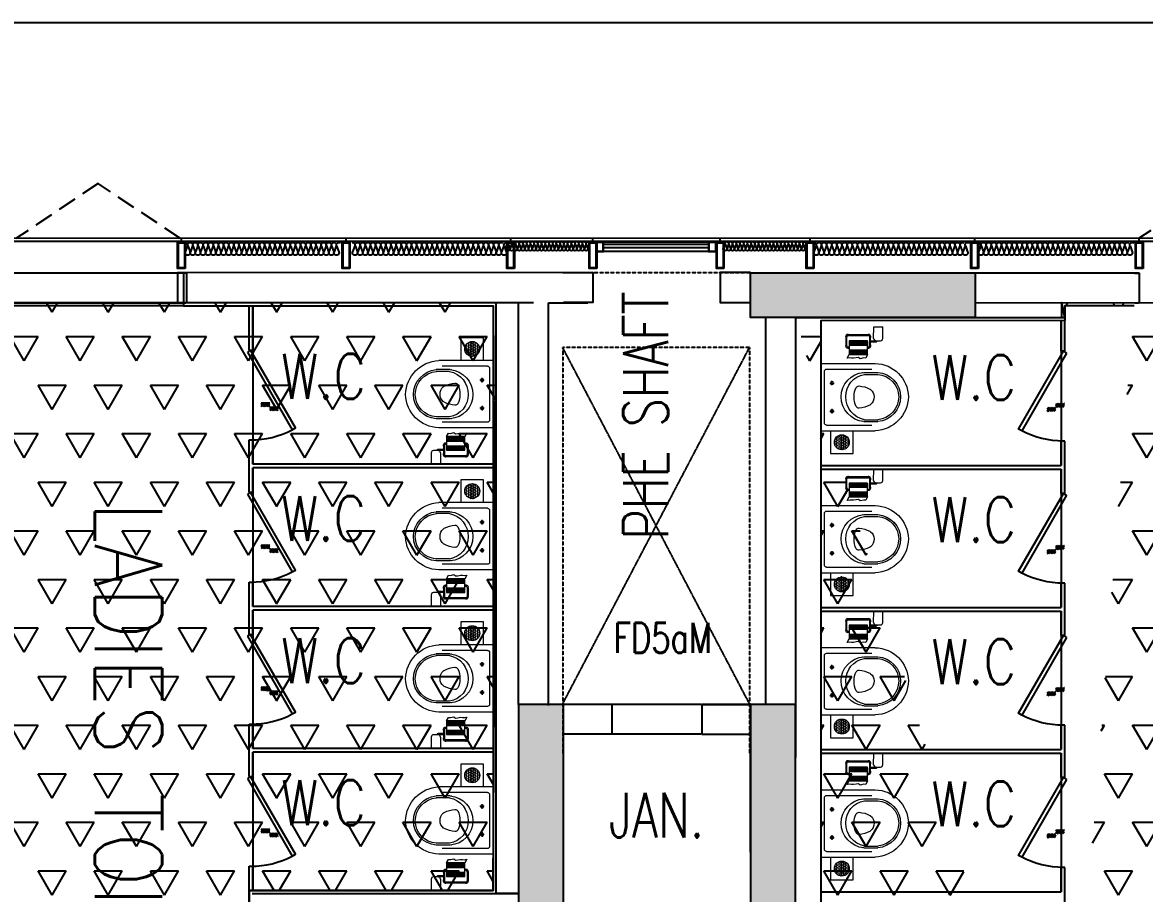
# Model space of a CAD drawing. Header units: millimetres. Extents: x 4688743 to 4806056, y -3017657 to -2960297.
# Drawn here: x 4737739 to 4745236, y -2969915 to -2964091 of the extents above; entities that cross this region are included whole.
import ezdxf
from ezdxf.enums import TextEntityAlignment as Align

# ---------------------------------------------------------------- set-up
doc = ezdxf.new("R2010")
doc.units = ezdxf.units.MM
doc.header["$MEASUREMENT"] = 0
doc.linetypes.add('CONTINU', pattern=[0])
doc.linetypes.add('HIDDEN', pattern=[0.375, 0.25, -0.125])
for name, color, linetype in [('a-col', 3, 'Continuous'), ('a-dw sch', 132, 'Continuous'), ('a-ele 1', 1, 'Continuous'), ('a-hat col', 254, 'Continuous'), ('a-modular door', 119, 'Continuous'), ('a-spandral panel', 151, 'Continuous'), ('a-text m', 4, 'Continuous'), ('a-text s', 2, 'Continuous'), ('a-vision panel', 141, 'Continuous'), ('CUTOUT', 1, 'HIDDEN'), ('glazing', 5, 'Continuous'), ('I-CEIL', 11, 'CONTINU'), ('I-CLNG-GRID', 31, 'Continuous'), ('I-PART', 1, 'Continuous'), ('MUL', 2, 'Continuous'), ('N-CLADDING', 21, 'Continuous'), ('N-MISC', 9, 'Continuous'), ('Ra-Floor Drop', 1, 'Continuous'), ('TEXTS', 2, 'Continuous'), ('thin', 1, 'Continuous'), ('wall', 4, 'Continuous')]:
    doc.layers.add(name, color=color, linetype=linetype)
doc.layers.add('N-WALL-GYP & WOOD', color=42, linetype='Continuous', lineweight=25)
doc.layers.add('P-SAN-FTTINGS', color=151, linetype='Continuous', lineweight=9)
doc.styles.add('1-125 SCALE', font='romans.shx', dxfattribs={"width": 0.8, "height": 320})
doc.styles.add('a-textm', font='simplex.shx', dxfattribs={"width": 0.85})
doc.styles.add('a-texts', font='simplex.shx', dxfattribs={"width": 0.75})
doc.styles.add('DIMTEXT', font='SIMPLEX.shx', dxfattribs={"width": 0.6})

# ---------------------------------------------------------------- blocks, each defined once
blk = doc.blocks.new('PROFILE_GLZ_MULI_END')
at = {"color": 4}
blk.add_lwpolyline([(25, -25), (25, 0)], dxfattribs=at)
for points in [[(50, -200), (0, -200), (0, -25), (50, -25)], [(45, -195), (5, -195), (5, -30), (45, -30)]]:
    blk.add_lwpolyline(points, close=True, dxfattribs=at)
blk = doc.blocks.new('SP')
at = {"layer": 'a-spandral panel'}
for p, q in [((32124.2, -28116, 0), (32095.8, -28105.2, 0)), ((32124.2, -28116, 0), (32095.8, -28105.2, 0)), ((32124.2, -28117.6, 0), (32095.8, -28128.4, 0)), ((32124.2, -28117.6, 0), (32095.8, -28128.4, 0)), ((32124.2, -28140.8, 0), (32095.8, -28130, 0)), ((32124.2, -28140.8, 0), (32095.8, -28130, 0)), ((32124.2, -28142.4, 0), (32095.8, -28153.2, 0)), ((32124.2, -28142.4, 0), (32095.8, -28153.2, 0)), ((32124.2, -28165.6, 0), (32095.8, -28154.8, 0)), ((32124.2, -28165.6, 0), (32095.8, -28154.8, 0)), ((32124.2, -28167.2, 0), (32095.8, -28178, 0)), ((32124.2, -28167.2, 0), (32095.8, -28178, 0)), ((32124.2, -28190.5, 0), (32095.8, -28179.7, 0)), ((32124.2, -28190.5, 0), (32095.8, -28179.7, 0)), ((32124.2, -28192.1, 0), (32095.8, -28202.9, 0)), ((32124.2, -28192.1, 0), (32095.8, -28202.9, 0)), ((32124.2, -28215.3, 0), (32095.8, -28204.5, 0)), ((32124.2, -28215.3, 0), (32095.8, -28204.5, 0)), ((32124.2, -28216.9, 0), (32095.8, -28227.7, 0)), ((32124.2, -28216.9, 0), (32095.8, -28227.7, 0)), ((32124.2, -28240.1, 0), (32095.8, -28229.3, 0)), ((32124.2, -28240.1, 0), (32095.8, -28229.3, 0)), ((32124.2, -28241.8, 0), (32095.8, -28252.5, 0)), ((32124.2, -28241.8, 0), (32095.8, -28252.5, 0)), ((32124.2, -28265, 0), (32095.8, -28254.2, 0)), ((32124.2, -28265, 0), (32095.8, -28254.2, 0)), ((32124.2, -28266.6, 0), (32095.8, -28277.4, 0)), ((32124.2, -28266.6, 0), (32095.8, -28277.4, 0)), ((32124.2, -28289.8, 0), (32095.8, -28279, 0)), ((32124.2, -28289.8, 0), (32095.8, -28279, 0)), ((32124.2, -28291.4, 0), (32095.8, -28302.2, 0)), ((32124.2, -28291.4, 0), (32095.8, -28302.2, 0)), ((32124.2, -28314.7, 0), (32095.8, -28303.9, 0)), ((32124.2, -28314.7, 0), (32095.8, -28303.9, 0)), ((32124.2, -28314.7, 0), (32095.8, -28303.9, 0)), ((32124.2, -28314.7, 0), (32095.8, -28303.9, 0)), ((32124.2, -28316.3, 0), (32095.8, -28327.1, 0)), ((32124.2, -28316.3, 0), (32095.8, -28327.1, 0)), ((32124.2, -28316.3, 0), (32095.8, -28327.1, 0)), ((32124.2, -28316.3, 0), (32095.8, -28327.1, 0)), ((32124.2, -28339.5, 0), (32095.8, -28328.7, 0)), ((32124.2, -28339.5, 0), (32095.8, -28328.7, 0)), ((32124.2, -28341.1, 0), (32095.8, -28351.9, 0)), ((32124.2, -28341.1, 0), (32095.8, -28351.9, 0)), ((32124.2, -28364.4, 0), (32095.8, -28353.6, 0)), ((32124.2, -28364.4, 0), (32095.8, -28353.6, 0)), ((32124.2, -28366, 0), (32095.8, -28376.8, 0)), ((32124.2, -28389.2, 0), (32095.8, -28378.4, 0)), ((32124.2, -28389.2, 0), (32095.8, -28378.4, 0)), ((32124.2, -28390.8, 0), (32095.8, -28401.6, 0)), ((32124.2, -28390.8, 0), (32095.8, -28401.6, 0)), ((32124.2, -28414, 0), (32095.8, -28403.2, 0)), ((32124.2, -28414, 0), (32095.8, -28403.2, 0)), ((32124.2, -28415.6, 0), (32095.8, -28426.4, 0)), ((32124.2, -28415.6, 0), (32095.8, -28426.4, 0)), ((32124.2, -28438.9, 0), (32095.8, -28428.1, 0)), ((32124.2, -28438.9, 0), (32095.8, -28428.1, 0)), ((32124.2, -28440.5, 0), (32095.8, -28451.3, 0)), ((32124.2, -28440.5, 0), (32095.8, -28451.3, 0)), ((32124.2, -28463.7, 0), (32095.8, -28452.9, 0)), ((32124.2, -28463.7, 0), (32095.8, -28452.9, 0)), ((32124.2, -28465.3, 0), (32095.8, -28476.1, 0)), ((32124.2, -28465.3, 0), (32095.8, -28476.1, 0)), ((32124.2, -28488.5, 0), (32095.8, -28477.7, 0)), ((32124.2, -28488.5, 0), (32095.8, -28477.7, 0)), ((32124.2, -28490.2, 0), (32095.8, -28501, 0)), ((32124.2, -28490.2, 0), (32095.8, -28501, 0)), ((32124.2, -28513.4, 0), (32095.8, -28502.6, 0)), ((32124.2, -28513.4, 0), (32095.8, -28502.6, 0)), ((32124.2, -28515, 0), (32095.8, -28525.8, 0)), ((32124.2, -28515, 0), (32095.8, -28525.8, 0)), ((32124.2, -28538.2, 0), (32095.8, -28527.4, 0)), ((32124.2, -28538.2, 0), (32095.8, -28527.4, 0)), ((32124.2, -28539.8, 0), (32095.8, -28550.6, 0)), ((32124.2, -28539.8, 0), (32095.8, -28550.6, 0)), ((32124.2, -28563.1, 0), (32095.8, -28552.3, 0)), ((32124.2, -28563.1, 0), (32095.8, -28552.3, 0)), ((32124.2, -28564.7, 0), (32095.8, -28575.5, 0)), ((32124.2, -28588, 0), (32095.8, -28577.2, 0)), ((32124.2, -28588, 0), (32095.8, -28577.2, 0)), ((32124.2, -28589.6, 0), (32095.8, -28600.4, 0)), ((32124.2, -28589.6, 0), (32095.8, -28600.4, 0)), ((32124.2, -28612.8, 0), (32095.8, -28602, 0)), ((32124.2, -28612.8, 0), (32095.8, -28602, 0)), ((32124.2, -28614.4, 0), (32095.8, -28625.2, 0)), ((32124.2, -28614.4, 0), (32095.8, -28625.2, 0)), ((32124.2, -28637.7, 0), (32095.8, -28626.9, 0)), ((32124.2, -28637.7, 0), (32095.8, -28626.9, 0)), ((32124.2, -28639.3, 0), (32095.8, -28650.1, 0)), ((32124.2, -28639.3, 0), (32095.8, -28650.1, 0)), ((32124.2, -28662.5, 0), (32095.8, -28651.7, 0)), ((32124.2, -28662.5, 0), (32095.8, -28651.7, 0)), ((32124.2, -28664.1, 0), (32095.8, -28674.9, 0)), ((32124.2, -28664.1, 0), (32095.8, -28674.9, 0)), ((32124.2, -28687.4, 0), (32095.8, -28676.6, 0)), ((32124.2, -28689, 0), (32095.8, -28699.8, 0)), ((32124.2, -28712.2, 0), (32095.8, -28701.4, 0)), ((32124.2, -28713.8, 0), (32095.8, -28724.6, 0)), ((32124.2, -28737, 0), (32095.8, -28726.2, 0)), ((32124.2, -28738.6, 0), (32095.8, -28749.4, 0)), ((32124.2, -28761.9, 0), (32095.8, -28751.1, 0)), ((32124.2, -28763.5, 0), (32095.8, -28774.3, 0)), ((32124.2, -28786.7, 0), (32095.8, -28775.9, 0)), ((32124.2, -28788.3, 0), (32095.8, -28799.1, 0)), ((32124.2, -28811.5, 0), (32095.8, -28800.7, 0)), ((32124.2, -28813.1, 0), (32095.8, -28823.9, 0)), ((32124.2, -28836.4, 0), (32095.8, -28825.6, 0)), ((32124.2, -28838, 0), (32095.8, -28848.8, 0))]:
    blk.add_line(p, q, dxfattribs=at)
at = {"layer": 'a-spandral panel', "extrusion": (0, 0, -1)}
for centre, major_axis, start_param, end_param in [((32091.4, -28116.8, 0), (12.4, 0.1), 1.213288, 5.080477), ((32128.6, -28104.4, 0), (-12.4, 0), 3.039863, 5.075357), ((32128.6, -28129.2, 0), (-12.4, 0), 1.207828, 5.075357), ((32091.4, -28141.6, 0), (12.4, 0.1), 1.213288, 5.080477), ((32091.4, -28166.4, 0), (12.4, 0.1), 1.213288, 5.080477), ((32091.4, -28191.3, 0), (12.4, 0.1), 1.213288, 5.080477), ((32128.6, -28154, 0), (-12.4, 0), 1.207828, 5.075357), ((32128.6, -28178.9, 0), (-12.4, 0), 1.207828, 5.075357), ((32091.4, -28216.1, 0), (12.4, 0.1), 1.213288, 5.080477), ((32091.4, -28240.9, 0), (-12.4, 0.3), 4.32193, 8.189119), ((32128.6, -28203.7, 0), (-12.4, 0), 1.207828, 5.075357), ((32128.6, -28228.5, 0), (12.4, 0.1), 4.360844, 8.228374), ((32091.4, -28265.8, 0), (-12.4, 0.3), 4.32193, 8.189119), ((32091.4, -28290.6, 0), (12.4, 0.2), 1.224344, 5.091533), ((32128.6, -28253.4, 0), (-12.4, 0), 1.207828, 5.075357), ((32128.6, -28278.2, 0), (-12.4, 0), 1.207828, 5.075357), ((32091.4, -28315.5, 0), (12.4, 0.1), 1.213288, 5.080477), ((32091.4, -28315.5, 0), (12.4, 0.1), 1.213288, 5.080477), ((32091.4, -28340.3, 0), (12.4, 0.1), 1.213288, 5.080477), ((32128.6, -28303.1, 0), (12.4, 0.1), 4.360844, 8.228374), ((32128.6, -28327.9, 0), (12.4, 0.1), 4.360844, 8.228374), ((32128.6, -28352.7, 0), (-12.4, 0), 1.207828, 5.075357), ((32091.4, -28365.2, 0), (-12.4, 0.1), 4.344301, 8.21149), ((32091.4, -28390, 0), (12.4, 0.1), 1.213288, 5.080477), ((32128.6, -28377.6, 0), (-12.4, 0), 1.207828, 5.075357), ((32128.6, -28402.4, 0), (12.4, 0.1), 4.360844, 8.228374), ((32091.4, -28414.8, 0), (12.4, 0.1), 1.213288, 5.080477), ((32091.4, -28439.7, 0), (-12.4, 0.1), 4.344301, 8.21149), ((32091.4, -28464.5, 0), (-12.4, 0.1), 4.344301, 8.21149), ((32128.6, -28427.2, 0), (-12.4, 0), 1.207828, 5.075357), ((32128.6, -28452.1, 0), (-12.4, 0), 1.207828, 5.075357), ((32091.4, -28489.4, 0), (12.4, 0.1), 1.213288, 5.080477), ((32091.4, -28514.2, 0), (-12.4, 0.3), 4.32193, 8.189119), ((32128.6, -28476.9, 0), (-12.4, 0), 1.207828, 5.075357), ((32128.6, -28501.8, 0), (12.4, 0.1), 4.360844, 8.228374), ((32091.4, -28563.9, 0), (12.4, 0.2), 2.415472, 5.091533), ((32091.4, -28539, 0), (-12.4, 0.3), 4.32193, 8.189119), ((32091.4, -28563.9, 0), (-12.4, 0.3), 4.32193, 8.189119), ((32128.6, -28526.6, 0), (-12.4, 0), 1.207828, 5.075357), ((32128.6, -28551.5, 0), (-12.4, 0), 1.207828, 5.075357), ((32091.4, -28588.8, 0), (-12.4, 0.1), 4.344301, 8.21149), ((32091.4, -28613.6, 0), (12.4, 0.1), 1.213288, 5.080477), ((32128.6, -28576.4, 0), (-12.4, 0), 1.207828, 5.075357), ((32128.6, -28601.2, 0), (-12.4, 0), 1.207828, 5.075357), ((32128.6, -28626.1, 0), (12.4, 0.1), 4.360844, 8.228374), ((32091.4, -28638.5, 0), (-12.4, 0.3), 4.32193, 8.189119), ((32091.4, -28663.3, 0), (-12.4, 0.3), 4.32193, 8.189119), ((32128.6, -28650.9, 0), (-12.4, 0), 1.207828, 5.075357), ((32128.6, -28675.7, 0), (-12.4, 0), 1.207828, 5.075357), ((32128.6, -28675.7, 0), (-12.4, 0), 1.207828, 5.075357), ((32091.4, -28688.2, 0), (-12.4, 0.3), 4.32193, 8.189119), ((32091.4, -28713, 0), (-12.4, 0.3), 4.32193, 8.189119), ((32128.6, -28700.6, 0), (-12.4, 0), 1.207828, 5.075357), ((32128.6, -28700.6, 0), (-12.4, 0), 1.207828, 5.075357), ((32128.6, -28725.4, 0), (-12.4, 0), 1.207828, 5.075357), ((32128.6, -28725.4, 0), (-12.4, 0), 1.207828, 5.075357), ((32091.4, -28737.8, 0), (-12.4, 0.3), 4.32193, 8.189119), ((32091.4, -28762.7, 0), (-12.4, 0.3), 4.32193, 8.189119), ((32091.4, -28787.5, 0), (-12.4, 0.3), 4.32193, 8.189119), ((32128.6, -28750.2, 0), (-12.4, 0), 1.207828, 5.075357), ((32128.6, -28750.2, 0), (-12.4, 0), 1.207828, 5.075357), ((32128.6, -28775.1, 0), (-12.4, 0), 1.207828, 5.075357), ((32128.6, -28775.1, 0), (-12.4, 0), 1.207828, 5.075357), ((32091.4, -28812.3, 0), (-12.4, 0.3), 4.32193, 8.189119), ((32091.4, -28837.2, 0), (-12.4, 0.3), 4.32193, 8.189119), ((32128.6, -28799.9, 0), (-12.4, 0), 1.207828, 3.817737), ((32128.6, -28799.9, 0), (-12.4, 0), 1.207828, 5.075357), ((32128.6, -28799.9, 0), (-12.4, 0), 1.207828, 5.075357), ((32128.6, -28824.7, 0), (-12.4, 0), 1.207828, 3.817737), ((32128.6, -28849.6, 0), (-12.4, 0), 1.207828, 3.817737)]:
    blk.add_ellipse(centre, major_axis=major_axis, ratio=1, start_param=start_param, end_param=end_param, dxfattribs=at)
blk = doc.blocks.new('TD 600')
at = {"layer": 'a-modular door'}
blk.add_lwpolyline([(21.7, 12.5), (-278.3, 532.1), (-300, 519.6), (0, 0)], close=True, dxfattribs=at)
blk.add_arc((0, -4.6), 604.6, 90, 117.41185, dxfattribs=at)
blk = doc.blocks.new('FLOOR DROP')
at = {"layer": 'Ra-Floor Drop', "linetype": 'Continuous'}
h = blk.add_hatch(dxfattribs=at)
h.set_pattern_fill('ANSI31', color=256, scale=2.25, angle=270, style=0)
h.set_pattern_definition([(135, (958043.813, -206116.55), (-5.051394, -5.051394), [])])
h.paths.add_polyline_path([(992704.3, -198935.3), (992732.4, -198935.3), (992732.4, -198876), (992704.3, -198876)])
h.paths.add_polyline_path([(992704.3, -198963.4), (992704.3, -198935.3), (992675.6, -198935.3), (992675.6, -198995.3), (992703.7, -198995.3), (992703.7, -198963.4)])
at = {"layer": 'Ra-Floor Drop', "linetype": 'Continuous', "const_width": 4, "flags": 128}
blk.add_lwpolyline([(992704.3, -198876), (992704.3, -198935.3), (992675.6, -198935.3), (992675.6, -198995.3)], dxfattribs=at)
blk = doc.blocks.new('00-Base Plan$0$wc.plan')
at = {"layer": 'P-SAN-FTTINGS', "lineweight": 0}
for p, q in [((0, 247.5), (395.1, 247.5)), ((0, 247.5), (0, -242.1)), ((26.2, 191.2), (26.2, -185.8)), ((41.6, 206.6), (371.3, 206.6)), ((312.6, 181.3), (414.4, 181.3)), ((316.9, 168.1), (414.4, 168.1)), ((64.5, 105.2), (97.2, 105.2)), ((80.7, 88.7), (80.7, 121.5)), ((64.5, -99.7), (97.2, -99.7)), ((80.7, -83.2), (80.7, -116)), ((316.9, -162.6), (414.4, -162.6)), ((0, -242.1), (395.1, -242.1)), ((41.6, -201.1), (371.3, -201.1)), ((312.6, -175.8), (414.4, -175.8))]:
    blk.add_line(p, q, dxfattribs=at)
for centre in [(80.8, 105.1), (80.8, -99.6)]:
    blk.add_circle(centre, 10.6, dxfattribs=at)
for centre, radius, start, end in [((384.4, -4.7), 252.5, 1.07321, 87.57135), ((41.6, 191.2), 15.4, 90, 180), ((330.4, -1.4), 183.5, 95.56582, 179.56516), ((349.5, 3.5), 167.8, 101.19487, 181.19112), ((305.7, 165.9), 15.4, 90, 98.99119), ((396.6, -1), 169.9, 0.31104, 84.41308), ((396.6, -1), 183.1, 0.31104, 84.41308), ((277.1, 60.6), 23, 85.57259, 150.34385), ((262.3, -116), 200.2, 62.035, 85.25316), ((343.7, -2.8), 162.1, 179.00097, 260.46143), ((361.7, 12.4), 120.3, 150.34385, 185.9231), ((345.3, -11.5), 104, 173.65505, 211.95839), ((346, 40.2), 23, 48.63041, 63.76231), ((312.1, 1.6), 74.4, 358.76377, 48.63041), ((389.3, 5.5), 247.6, 271.34791, 358.73358), ((401.7, 1.7), 164.8, 273.96406, 359.43274), ((401.7, 1.7), 178, 274.08251, 359.45197), ((325.2, 2.1), 178.4, 180.67411, 265.93663), ((277.1, -55.1), 23, 209.65615, 274.42741), ((262.3, 121.4), 200.2, 274.74684, 297.965), ((346, -34.7), 23, 296.23769, 311.36959), ((322.8, -1.2), 63.7, 307.14426, 1.12432), ((41.6, -185.8), 15.4, 180, 270), ((305.7, -160.5), 15.4, 261.00881, 270)]:
    blk.add_arc(centre, radius, start, end, dxfattribs=at)
blk = doc.blocks.new('Floor trap 1')
at = {"layer": 'P-SAN-FTTINGS'}
h = blk.add_hatch(dxfattribs=at)
h.set_pattern_fill('HEX', color=256, scale=40, style=0)
h.set_pattern_definition([(0, (-740703.231, -416421.1116), (0, 8.66025404), [5, -10]), (120, (-740703.231, -416421.1116), (-7.5, -4.33012702), [5, -10]), (60, (-740698.231, -416421.1116), (-7.5, 4.33012702), [5, -10])])
h.paths.add_polyline_path([(-50, 0, 1), (50, 0, 1)])
blk.add_lwpolyline([(75, 75), (-75, 75), (-75, -75), (75, -75)], close=True, dxfattribs=at)
blk.add_circle((0, 0), 50, dxfattribs=at)
blk = doc.blocks.new('tp')
at = {"layer": 'P-SAN-FTTINGS'}
for p, q in [((-30.6, -76.4), (-30.6, 0)), ((-30.6, 0), (30.6, 0)), ((30.6, -76.4), (30.6, 0)), ((-210.1, -64.9), (-217.7, -64.9)), ((-215.4, -126.1), (-215.4, -64.9)), ((-210.1, -126.1), (-210.1, -64.9)), ((-202.5, -57.3), (-202.5, -49.7)), ((-64.9, -52), (-202.5, -52)), ((-202.5, -57.3), (-64.9, -57.3)), ((-64.9, -57.3), (-64.9, -49.7)), ((-57.3, -126.1), (-57.3, -64.9)), ((-57.3, -64.9), (-49.7, -64.9)), ((-52, -126.1), (-52, -64.9)), ((-210.1, -126.1), (-217.7, -126.1)), ((-202.5, -133.7), (-202.5, -141.3)), ((-202.5, -133.7), (-194.3, -133.7)), ((-194.3, -139), (-202.5, -139)), ((-72.1, -133.7), (-64.9, -133.7)), ((-64.9, -139), (-72.1, -139)), ((-64.9, -133.7), (-64.9, -141.3)), ((-57.3, -126.1), (-49.7, -126.1)), ((-52, -91.7), (-15.4, -91.7)), ((-52, -99.3), (-15.4, -99.3)), ((-15.3, -91.7), (15.3, -91.7))]:
    blk.add_line(p, q, dxfattribs=at)
at = {"layer": 'P-SAN-FTTINGS', "color": 8, "ltscale": 0.13}
for p, q in [((-72.1, -94.8), (-194.3, -94.8)), ((-72.1, -96.6), (-194.3, -96.6)), ((-72.1, -98.5), (-194.3, -98.5)), ((-72.1, -103.6), (-194.3, -103.6)), ((-72.1, -103.6), (-194.3, -103.6)), ((-72.1, -112), (-194.3, -112)), ((-72.1, -117.2), (-194.3, -117.2)), ((-72.1, -123.3), (-194.3, -123.3)), ((-72.1, -154.7), (-194.3, -154.7)), ((-72.1, -160.8), (-194.3, -160.8)), ((-72.1, -166), (-194.3, -166)), ((-72.1, -174.4), (-194.3, -174.4)), ((-72.1, -174.4), (-194.3, -174.4)), ((-72.1, -179.5), (-194.3, -179.5)), ((-72.1, -181.4), (-194.3, -181.4)), ((-72.1, -183.2), (-194.3, -183.2))]:
    blk.add_line(p, q, dxfattribs=at)
at = {"layer": 'P-SAN-FTTINGS', "ltscale": 0.13}
blk.add_lwpolyline([(-194.3, -93.2), (-194.3, -184.8), (-72.1, -184.8), (-72.1, -93.2)], close=True, dxfattribs=at)
at = {"layer": 'P-SAN-FTTINGS'}
blk.add_lwpolyline([(-194.3, -93.2), (-194.3, -184.8), (-72.1, -184.8), (-72.1, -93.2)], close=True, dxfattribs=at)
at = {"layer": 'P-SAN-FTTINGS', "color": 8, "ltscale": 0.13}
blk.add_lwpolyline([(-72.1, -184.8), (-84, -208.1), (-97.2, -206.7), (-97.2, -206.7), (-119.8, -212.1), (-131.5, -203.2), (-147.2, -205.2), (-164.3, -208.6), (-178.5, -208.1), (-190.7, -206.7), (-207.4, -209.1), (-194.3, -184.8)], dxfattribs=at)
at = {"layer": 'P-SAN-FTTINGS'}
for centre, radius, start, end in [((-202.5, -64.9), 15.3, 57.85299, 212.14701), ((-202.5, -64.9), 7.64, 90, 180), ((-64.9, -64.9), 15.3, 327.85299, 122.14701), ((-64.9, -64.9), 7.64, 0, 90), ((-202.5, -126.1), 15.3, 147.85299, 302.14701), ((-202.5, -126.1), 7.64, 180, 270), ((-64.9, -126.1), 15.3, 237.85299, 32.14701), ((-64.9, -126.1), 7.64, 270, 0), ((-15.3, -76.4), 15.3, 180, 270), ((-15.3, -91.7), 7.64, 269.64848, 0), ((15.3, -76.4), 15.3, 270, 0)]:
    blk.add_arc(centre, radius, start, end, dxfattribs=at)
blk = doc.blocks.new('A$C14791438')
at = {"layer": 'a-spandral panel'}
for p, q in [((11.6, 45.3, 0), (0.8, 16.8, 0)), ((11.6, 45.3, 0), (0.8, 16.8, 0)), ((11.6, 45.2, 0), (0.8, 16.8, 0)), ((11.6, 45.2, 0), (0.8, 16.8, 0)), ((13.2, 45.3, 0), (24, 16.8, 0)), ((13.2, 45.3, 0), (24, 16.8, 0)), ((13.2, 45.2, 0), (24, 16.8, 0)), ((13.2, 45.2, 0), (24, 16.8, 0)), ((36.4, 45.3, 0), (25.7, 16.8, 0)), ((36.4, 45.3, 0), (25.7, 16.8, 0)), ((38.1, 45.3, 0), (48.9, 16.8, 0)), ((38.1, 45.3, 0), (48.9, 16.8, 0)), ((61.3, 45.3, 0), (50.5, 16.8, 0)), ((61.3, 45.3, 0), (50.5, 16.8, 0)), ((62.9, 45.3, 0), (73.7, 16.8, 0)), ((86.1, 45.3, 0), (75.3, 16.8, 0)), ((86.1, 45.3, 0), (75.3, 16.8, 0)), ((87.7, 45.3, 0), (98.5, 16.8, 0)), ((87.7, 45.3, 0), (98.5, 16.8, 0)), ((110.9, 45.3, 0), (100.1, 16.8, 0)), ((110.9, 45.3, 0), (100.1, 16.8, 0)), ((112.6, 45.3, 0), (123.4, 16.8, 0)), ((112.6, 45.3, 0), (123.4, 16.8, 0)), ((135.8, 45.3, 0), (125, 16.8, 0)), ((135.8, 45.3, 0), (125, 16.8, 0)), ((137.4, 45.3, 0), (148.2, 16.8, 0)), ((137.4, 45.3, 0), (148.2, 16.8, 0)), ((160.6, 45.3, 0), (149.8, 16.8, 0)), ((160.6, 45.3, 0), (149.8, 16.8, 0)), ((162.2, 45.3, 0), (173, 16.8, 0)), ((162.2, 45.3, 0), (173, 16.8, 0)), ((185.5, 45.3, 0), (174.7, 16.8, 0)), ((185.5, 45.3, 0), (174.7, 16.8, 0)), ((187.1, 45.3, 0), (197.9, 16.8, 0)), ((187.1, 45.3, 0), (197.9, 16.8, 0)), ((210.3, 45.3, 0), (199.5, 16.8, 0)), ((210.3, 45.3, 0), (199.5, 16.8, 0)), ((211.9, 45.3, 0), (222.7, 16.8, 0)), ((211.9, 45.3, 0), (222.7, 16.8, 0)), ((235.2, 45.3, 0), (224.4, 16.8, 0)), ((235.2, 45.3, 0), (224.4, 16.8, 0)), ((236.8, 45.3, 0), (247.6, 16.8, 0)), ((236.8, 45.3, 0), (247.6, 16.8, 0)), ((260, 45.3, 0), (249.2, 16.8, 0)), ((260, 45.3, 0), (249.2, 16.8, 0)), ((261.6, 45.3, 0), (272.4, 16.8, 0)), ((284.9, 45.3, 0), (274.1, 16.8, 0)), ((284.9, 45.3, 0), (274.1, 16.8, 0)), ((286.5, 45.3, 0), (297.3, 16.8, 0)), ((286.5, 45.3, 0), (297.3, 16.8, 0)), ((309.8, 45.3, 0), (299, 16.8, 0)), ((309.8, 45.3, 0), (299, 16.8, 0)), ((311.4, 45.3, 0), (322.2, 16.8, 0)), ((311.4, 45.3, 0), (322.2, 16.8, 0)), ((334.6, 45.3, 0), (323.8, 16.8, 0)), ((334.6, 45.3, 0), (323.8, 16.8, 0)), ((336.2, 45.3, 0), (347, 16.8, 0)), ((336.2, 45.3, 0), (347, 16.8, 0)), ((359.5, 45.3, 0), (348.7, 16.8, 0)), ((359.5, 45.3, 0), (348.7, 16.8, 0)), ((361.1, 45.3, 0), (371.9, 16.8, 0)), ((361.1, 45.3, 0), (371.9, 16.8, 0)), ((384.3, 45.3, 0), (373.5, 16.8, 0)), ((385.9, 45.3, 0), (396.7, 16.8, 0)), ((409.1, 45.3, 0), (398.3, 16.8, 0)), ((410.7, 45.3, 0), (421.5, 16.8, 0)), ((434, 45.3, 0), (423.2, 16.8, 0)), ((435.6, 45.3, 0), (446.4, 16.8, 0)), ((458.8, 45.3, 0), (448, 16.8, 0)), ((460.4, 45.3, 0), (471.2, 16.8, 0)), ((483.6, 45.3, 0), (472.8, 16.8, 0)), ((485.2, 45.3, 0), (496, 16.8, 0)), ((508.5, 45.3, 0), (497.7, 16.8, 0)), ((510.1, 45.3, 0), (520.9, 16.8, 0)), ((533.3, 45.3, 0), (522.5, 16.8, 0)), ((534.9, 45.3, 0), (545.7, 16.8, 0))]:
    blk.add_line(p, q, dxfattribs=at)
at = {"layer": 'a-spandral panel', "extrusion": (0, 0, -1)}
for centre, major_axis, start_param, end_param in [((12.4, 12.4, 0), (-0.1, 12.4), 1.213288, 5.080477), ((12.4, 12.4, 0), (-0.1, 12.4), 1.213288, 5.080477), ((24.8, 49.7, 0), (-0.1, 12.4), 4.360844, 8.228374), ((37.3, 12.4, 0), (-0.1, 12.4), 1.213288, 5.080477), ((49.7, 49.7, 0), (0, -12.4), 1.207828, 5.075357), ((62.1, 12.4, 0), (-0.1, -12.4), 4.344301, 8.21149), ((74.5, 49.7, 0), (0, -12.4), 1.207828, 5.075357), ((86.9, 12.4, 0), (-0.1, 12.4), 1.213288, 5.080477), ((99.3, 49.7, 0), (-0.1, 12.4), 4.360844, 8.228374), ((111.8, 12.4, 0), (-0.1, 12.4), 1.213288, 5.080477), ((124.2, 49.7, 0), (0, -12.4), 1.207828, 5.075357), ((136.6, 12.4, 0), (-0.1, -12.4), 4.344301, 8.21149), ((149, 49.7, 0), (0, -12.4), 1.207828, 5.075357), ((161.4, 12.4, 0), (-0.1, -12.4), 4.344301, 8.21149), ((173.9, 49.7, 0), (0, -12.4), 1.207828, 5.075357), ((186.3, 12.4, 0), (-0.1, 12.4), 1.213288, 5.080477), ((198.7, 49.7, 0), (-0.1, 12.4), 4.360844, 8.228374), ((211.1, 12.4, 0), (-0.3, -12.4), 4.32193, 8.189119), ((223.5, 49.7, 0), (0, -12.4), 1.207828, 5.075357), ((236, 12.4, 0), (-0.3, -12.4), 4.32193, 8.189119), ((248.4, 49.7, 0), (0, -12.4), 1.207828, 5.075357), ((260.8, 12.4, 0), (-0.2, 12.4), 2.415472, 5.091533), ((260.8, 12.4, 0), (-0.3, -12.4), 4.32193, 8.189119), ((273.3, 49.7, 0), (0, -12.4), 1.207828, 5.075357), ((285.7, 12.4, 0), (-0.1, -12.4), 4.344301, 8.21149), ((298.1, 49.7, 0), (0, -12.4), 1.207828, 5.075357), ((310.6, 12.4, 0), (-0.1, 12.4), 1.213288, 5.080477), ((323, 49.7, 0), (-0.1, 12.4), 4.360844, 8.228374), ((335.4, 12.4, 0), (-0.3, -12.4), 4.32193, 8.189119), ((347.8, 49.7, 0), (0, -12.4), 1.207828, 5.075357), ((360.3, 12.4, 0), (-0.3, -12.4), 4.32193, 8.189119), ((372.7, 49.7, 0), (0, -12.4), 1.207828, 5.075357), ((372.7, 49.7, 0), (0, -12.4), 1.207828, 5.075357), ((385.1, 12.4, 0), (-0.3, -12.4), 4.32193, 8.189119), ((397.5, 49.7, 0), (0, -12.4), 1.207828, 5.075357), ((397.5, 49.7, 0), (0, -12.4), 1.207828, 5.075357), ((409.9, 12.4, 0), (-0.3, -12.4), 4.32193, 8.189119), ((422.3, 49.7, 0), (0, -12.4), 1.207828, 5.075357), ((422.3, 49.7, 0), (0, -12.4), 1.207828, 5.075357), ((434.8, 12.4, 0), (-0.3, -12.4), 4.32193, 8.189119), ((447.2, 49.7, 0), (0, -12.4), 1.207828, 5.075357), ((447.2, 49.7, 0), (0, -12.4), 1.207828, 5.075357), ((459.6, 12.4, 0), (-0.3, -12.4), 4.32193, 8.189119), ((472, 49.7, 0), (0, -12.4), 1.207828, 5.075357), ((472, 49.7, 0), (0, -12.4), 1.207828, 5.075357), ((484.4, 12.4, 0), (-0.3, -12.4), 4.32193, 8.189119), ((496.8, 49.7, 0), (0, -12.4), 1.207828, 3.817737), ((496.8, 49.7, 0), (0, -12.4), 1.207828, 5.075357), ((496.8, 49.7, 0), (0, -12.4), 1.207828, 5.075357), ((509.3, 12.4, 0), (-0.3, -12.4), 4.32193, 8.189119), ((521.7, 49.7, 0), (0, -12.4), 1.207828, 3.817737), ((534.1, 12.4, 0), (-0.3, -12.4), 4.32193, 8.189119), ((546.5, 49.7, 0), (0, -12.4), 1.207828, 3.817737)]:
    blk.add_ellipse(centre, major_axis=major_axis, ratio=1, start_param=start_param, end_param=end_param, dxfattribs=at)

msp = doc.modelspace()

# ---------------------------------------------------------------- hatches: boundary and pattern name
at = {"layer": 'a-hat col'}
h = msp.add_hatch(color=256, dxfattribs=at)
h.paths.add_polyline_path([(4752351.8, -2973566.3), (4752801.8, -2973566.3), (4752801.8, -2975266.8), (4751253.1, -2975266.8), (4751253.1, -2974666.8), (4752351.8, -2974666.8)])
h.paths.add_polyline_path([(4734146.9, -2973515.6), (4734148.5, -2973965.1), (4735551.8, -2973965.1), (4735550.2, -2973515.6)])
h.paths.add_polyline_path([(4734148.5, -2965764.9), (4734148.5, -2966214.9), (4735551.8, -2966214.9), (4735551.8, -2965764.9)])
h.paths.add_polyline_path([(4741354.2, -2968650.5), (4741054.2, -2968650.5), (4741054.2, -2970044.1), (4741354.2, -2970044.1)])
h.paths.add_polyline_path([(4742904.2, -2968650.5), (4742604.2, -2968650.5), (4742604.2, -2970044.1), (4742904.2, -2970044.1)])
h.paths.add_polyline_path([(4744104.3, -2965764.9), (4744104.3, -2966064.9), (4742604.2, -2966064.9), (4742604.2, -2965764.9)])
h.paths.add_polyline_path([(4743251.9, -2974464.6), (4744051.9, -2974464.6), (4744051.9, -2975264.6), (4743251.9, -2975264.6)])
h.paths.add_polyline_path([(4734751.8, -2974464.6), (4735551.8, -2974464.6), (4735551.8, -2975264.6), (4734751.8, -2975264.6)])
h.paths.add_polyline_path([(4752651.8, -2965764.6), (4751253.1, -2965764.6), (4751253.1, -2967764.6), (4751553.1, -2967764.6), (4751553.1, -2966064.6), (4752651.8, -2966064.6)])
h.paths.add_polyline_path([(4747653.1, -2967764.6), (4747953.1, -2967764.6), (4747953.1, -2965764.6), (4747653.1, -2965764.6)])
h.paths.add_polyline_path([(4723751.8, -2965765.3), (4724551.8, -2965765.3), (4724551.8, -2966565.3), (4723751.8, -2966565.3)])
h.paths.add_polyline_path([(4712751.8, -2965765.3), (4713551.8, -2965765.3), (4713551.8, -2966565.3), (4712751.8, -2966565.3)])
h.paths.add_polyline_path([(4751751.8, -2984664.6), (4752551.8, -2984664.6), (4752551.8, -2985464.6), (4751751.8, -2985464.6)])
h.paths.add_polyline_path([(4743251.9, -2984664.6), (4744051.9, -2984664.6), (4744051.9, -2985464.6), (4743251.9, -2985464.6)])
h.paths.add_polyline_path([(4723751.8, -2973664.6), (4724551.8, -2973664.6), (4724551.8, -2974464.6), (4723751.8, -2974464.6)])
h.paths.add_polyline_path([(4712751.8, -2984664.6), (4713551.8, -2984664.6), (4713551.8, -2985464.6), (4712751.8, -2985464.6)])
h.paths.add_polyline_path([(4712751.8, -2973664.6), (4713551.8, -2973664.6), (4713551.8, -2974464.6), (4712751.8, -2974464.6)])
h.paths.add_polyline_path([(4734751.8, -2984664.6), (4735551.8, -2984664.6), (4735551.8, -2985464.6), (4734751.8, -2985464.6)])
h.paths.add_polyline_path([(4747553.1, -2975264.1), (4747953.1, -2975264.1), (4747953.1, -2973964.1), (4747553.1, -2973964.1)])
h.paths.add_polyline_path([(4723751.8, -2984664.6), (4724551.8, -2984664.6), (4724551.8, -2985464.6), (4723751.8, -2985464.6)])
at = {"layer": 'I-CEIL'}
h = msp.add_hatch(dxfattribs=at)
h.set_pattern_fill('TRIANG', color=253, scale=1000, style=0, double=1)
h.paths.add_polyline_path([(4735550.2, -2965964.9), (4735550.2, -2973465), (4739399.2, -2973465), (4739404.2, -2971865), (4740204.2, -2971865), (4740204.2, -2970015), (4739253.6, -2970035), (4739253.6, -2969895), (4740884.2, -2969895), (4740904.2, -2965964.9)])
h = msp.add_hatch(dxfattribs=at)
h.set_pattern_fill('TRIANG', color=253, scale=1000, style=0, double=1)
edge = h.paths.add_edge_path()
edge.add_line((4745166.1, -2965984.9), (4744704.4, -2965984.9))
edge.add_line((4744704.4, -2965984.9), (4744704.4, -2966084.9))
edge.add_line((4744704.4, -2966084.9), (4743073.1, -2966085.1))
edge.add_line((4743073.1, -2966085.1), (4743073.4, -2971845))
edge.add_line((4743073.4, -2971845), (4744704.4, -2971844.9))
edge.add_line((4744704.4, -2971844.9), (4744704.4, -2971984.9))
edge.add_line((4742903.1, -2966064.9), (4744704.4, -2966064.9))
edge.add_line((4744704.4, -2966064.9), (4744684.4, -2965964.7))
edge.add_line((4744684.4, -2965964.7), (4747653.1, -2965964.9))
edge.add_line((4747653.1, -2965964.9), (4747653.1, -2967764.6))
edge.add_line((4747653.1, -2967764.6), (4747753.1, -2967764.6))
edge.add_line((4747753.1, -2967764.6), (4747653.1, -2973964.1))
edge.add_line((4747653.1, -2973964.1), (4747553.1, -2973964.1))
edge.add_line((4747553.1, -2973964.1), (4747553.1, -2975114.6))
edge.add_line((4747553.1, -2975114.6), (4744051.9, -2975114.6))
edge.add_line((4744051.9, -2975114.6), (4744051.9, -2974464.6))
edge.add_line((4744051.9, -2974464.6), (4743951.9, -2974464.6))
edge.add_line((4743951.9, -2974464.6), (4743951.9, -2973264.6))
edge.add_line((4743951.9, -2973264.6), (4743401.9, -2973264.6))
edge.add_line((4743401.9, -2973264.6), (4743251.9, -2973264.6))
edge.add_line((4743251.9, -2973264.6), (4743251.9, -2971965))
edge.add_line((4743251.9, -2971965), (4744704.4, -2971964.9))
at = {"layer": 'I-CEIL', "linetype": 'ByBlock'}
h = msp.add_hatch(dxfattribs=at)
h.set_pattern_fill('DASH', color=256, scale=999, angle=180)
edge = h.paths.add_edge_path()
edge.add_line((4694606.8, -2969440.8), (4694606.8, -2970692.9))
edge.add_line((4694606.8, -2970692.9), (4701099.5, -2970692.9))
edge.add_line((4701099.5, -2970692.9), (4701099.5, -2974264.6))
edge.add_line((4701099.5, -2974264.6), (4701746.8, -2974264.6))
edge.add_line((4701746.8, -2974264.6), (4701751.8, -2973664.6))
edge.add_line((4701751.8, -2973664.6), (4702551.8, -2973664.6))
edge.add_line((4702551.8, -2973664.6), (4702546.8, -2977114.6))
edge.add_line((4702546.8, -2977114.6), (4709126.7, -2977123))
edge.add_line((4709126.7, -2977123), (4709126.7, -2981131.3))
edge.add_line((4709126.7, -2981131.3), (4708946.7, -2981131.2))
edge.add_line((4708946.7, -2981131.2), (4708946.7, -2982652.9))
edge.add_line((4708946.7, -2982652.9), (4712081.9, -2982652.9))
edge.add_line((4712081.9, -2982652.9), (4712082, -2980387))
edge.add_line((4712082, -2980387), (4710846.7, -2980387))
edge.add_line((4710846.7, -2980387), (4710846.7, -2978839.6))
edge.add_arc((4712846.7, -2978839.6), 2000, 90, 180, ccw=False)
edge.add_line((4712846.7, -2976839.6), (4727819.3, -2976839.6))
edge.add_line((4727819.3, -2976839.6), (4727819.2, -2978874.6))
edge.add_line((4727819.2, -2978874.6), (4728743.5, -2978866))
edge.add_line((4728743.5, -2978866), (4728743.5, -2976839.6))
edge.add_line((4728743.5, -2976839.6), (4736929.5, -2976839.6))
edge.add_line((4736929.5, -2976839.6), (4736929.5, -2985266.2))
edge.add_line((4736929.5, -2985266.2), (4738429.5, -2985266.4))
edge.add_line((4738429.5, -2985266.4), (4738429.5, -2976841.3))
edge.add_line((4738429.5, -2976841.3), (4752446.8, -2976841.3))
edge.add_line((4752446.8, -2976841.3), (4752446.8, -2975266.8))
edge.add_line((4752446.8, -2975266.8), (4743251.9, -2975266.8))
edge.add_line((4743251.9, -2975266.8), (4743251.7, -2971965))
edge.add_line((4743251.7, -2971965), (4741354.2, -2971965))
edge.add_line((4741354.2, -2971965), (4741354.2, -2971965))
edge.add_line((4741354.2, -2971965), (4741204.2, -2971965))
edge.add_line((4741204.2, -2971965), (4741204.2, -2971965))
edge.add_line((4741204.2, -2971965), (4739604.2, -2971965))
edge.add_line((4739604.2, -2971965), (4739604.2, -2975264.6))
edge.add_line((4739604.2, -2975264.6), (4734746.8, -2975264.6))
edge.add_line((4734746.8, -2975264.6), (4734746.8, -2973965.1))
edge.add_line((4734746.8, -2973965.1), (4734148.6, -2973967.3))
edge.add_line((4734148.6, -2973967.3), (4734148.6, -2972141.5))
edge.add_line((4734148.6, -2972141.5), (4731396.1, -2972187.8))
edge.add_line((4731396.1, -2972187.8), (4731396.1, -2975164.6))
edge.add_line((4731396.1, -2975164.6), (4731996.1, -2975164.6))
edge.add_line((4731996.1, -2975164.6), (4731996.1, -2975264.6))
edge.add_line((4731996.1, -2975264.6), (4706051.8, -2975264.6))
edge.add_arc((4706051.8, -2973264.6), 2000, 180, 270, ccw=False)
edge.add_line((4704051.8, -2973264.6), (4704051.7, -2969440.8))
edge.add_line((4704051.7, -2969440.8), (4694606.8, -2969440.8))

# ---------------------------------------------------------------- linework, layer by layer
at = {"color": 5}
for points in [[(4747396.1, -2965533.4), (4701596.1, -2965535.8)], [(4747396.1, -2965533.4), (4701596.1, -2965535.8)], [(4701596.1, -2965554.6), (4747396.1, -2965554.2)], [(4701596.1, -2965554.6), (4747396.1, -2965554.2)]]:
    msp.add_lwpolyline(points, dxfattribs=at)
at = {"layer": 'a-col', "elevation": 0}
for points in [[(4744104.3, -2965764.9), (4744104.3, -2966064.9), (4742604.2, -2966064.9), (4742604.2, -2965764.9)], [(4741354.2, -2968650.5), (4741054.2, -2968650.5), (4741054.2, -2970044.1), (4741354.2, -2970044.1)], [(4742904.2, -2968650.5), (4742604.2, -2968650.5), (4742604.2, -2970044.1), (4742904.2, -2970044.1)]]:
    msp.add_lwpolyline(points, close=True, dxfattribs=at)
at = {"layer": 'a-ele 1'}
for p, q in [((4737661.1, -2965766.1, 0), (4738831.1, -2965764.9, 0)), ((4745170.8, -2965768.2, 0), (4745195.8, -2965768.2, 0)), ((4737661.1, -2965966.1, 0), (4738831.1, -2965964.9, 0)), ((4745171.1, -2965964.9, 0), (4745196.1, -2965964.8, 0))]:
    msp.add_line(p, q, dxfattribs=at)
at = {"layer": 'a-vision panel', "linetype": 'HIDDEN', "ltscale": 500, "elevation": 0}
for points in [[(4738795.5, -2965536.2), (4738245.5, -2965168.8), (4737695.5, -2965536.2)], [(4746295.5, -2965536.2), (4745745.5, -2965168.8), (4745195.5, -2965536.2)]]:
    msp.add_lwpolyline(points, dxfattribs=at)
at = {"layer": 'CUTOUT'}
for p, q in [((4742599.2, -2965764.9, 0), (4741349.2, -2965764.9, 0)), ((4741347.1, -2968650.5, 0), (4742597, -2966264.6, 0)), ((4742599.2, -2968650.5, 0), (4741349.2, -2966265.5, 0)), ((4741349.2, -2966265.5, 0), (4741349.2, -2968989.4, 0)), ((4742597, -2966265.5, 0), (4741349.2, -2966265.5, 0)), ((4742597, -2966265.5, 0), (4742597, -2968989.4, 0))]:
    msp.add_line(p, q, dxfattribs=at)
at = {"layer": 'I-CLNG-GRID', "elevation": 0}
msp.add_lwpolyline([(4735550.2, -2965964.9), (4735550.2, -2973465), (4739399.2, -2973465), (4739404.2, -2971865), (4740204.2, -2971865), (4740204.2, -2970015), (4739253.6, -2970035), (4739253.6, -2969895), (4740884.2, -2969895), (4740904.2, -2965964.9)], close=True, dxfattribs=at)
msp.add_lwpolyline([(4742903.1, -2966064.9), (4744704.4, -2966064.9), (4744684.4, -2965964.7), (4747653.1, -2965964.9), (4747653.1, -2967764.6), (4747753.1, -2967764.6), (4747653.1, -2973964.1), (4747553.1, -2973964.1), (4747553.1, -2975114.6), (4744051.9, -2975114.6), (4744051.9, -2974464.6), (4743951.9, -2974464.6), (4743951.9, -2973264.6), (4743401.9, -2973264.6), (4743251.9, -2973264.6), (4743251.9, -2971965), (4744704.4, -2971964.9)], dxfattribs=at)
at = {"layer": 'I-PART'}
msp.add_lwpolyline([(4754188.7, -2987364.1), (4688743, -2987364.1), (4688743, -2964091.4), (4754188.7, -2964091.4)], close=True, dxfattribs=at)
at = {"layer": 'MUL', "color": 8}
for p, q in [((4742373.1, -2965559.6, 0), (4741621.1, -2965559.6, 0)), ((4742373.1, -2965622.6, 0), (4741621.1, -2965622.6, 0))]:
    msp.add_line(p, q, dxfattribs=at)
at = {"layer": 'MUL', "color": 1}
for p, q in [((4742323.1, -2965575.9, 0), (4741621.1, -2965576, 0)), ((4742323.1, -2965599, 0), (4741621.1, -2965599.1, 0))]:
    msp.add_line(p, q, dxfattribs=at)
at = {"layer": 'MUL', "elevation": 0}
for points in [[(4741621.1, -2965559.6), (4741571.1, -2965559.6), (4741571.1, -2965622.6), (4741621.1, -2965622.6)], [(4741619.1, -2965561.6), (4741573.1, -2965561.6), (4741573.1, -2965620.6), (4741619.1, -2965620.6)], [(4742373.1, -2965559.6), (4742323.1, -2965559.6), (4742323.1, -2965622.6), (4742373.1, -2965622.6)], [(4742371.1, -2965561.6), (4742325.1, -2965561.6), (4742325.1, -2965620.6), (4742371.1, -2965620.6)]]:
    msp.add_lwpolyline(points, close=True, dxfattribs=at)
at = {"layer": 'N-CLADDING', "elevation": 0}
for points in [[(4738816, -2965764.9), (4738816.2, -2965984.9), (4740884.2, -2965984.9), (4740884.2, -2969895), (4739253.6, -2969895), (4739253.6, -2970035), (4740204.2, -2970035)], [(4738816.2, -2965984.9), (4735720.9, -2965984.9), (4735720.9, -2969895), (4737351.5, -2969895), (4737351.5, -2970035), (4735551.8, -2970035)], [(4745166.1, -2965984.9), (4744704.4, -2965984.9), (4744704.4, -2966084.9), (4743073.1, -2966085.1), (4743073.4, -2971845), (4744704.4, -2971844.9), (4744704.4, -2971984.9)]]:
    msp.add_lwpolyline(points, dxfattribs=at)
at = {"layer": 'N-WALL-GYP & WOOD', "linetype": 'Continuous'}
for p, q in [((4739253.6, -2966282.4, 0), (4739253.6, -2965984.9, 0)), ((4739278.6, -2966282.4, 0), (4739278.6, -2965984.9, 0)), ((4744679.4, -2966289.9, 0), (4744679.4, -2966084.9, 0)), ((4744704.4, -2966289.9, 0), (4744704.4, -2966084.9, 0)), ((4739253.6, -2966282.4, 0), (4739278.6, -2966282.4, 0)), ((4744704.4, -2966289.9, 0), (4744679.4, -2966289.9, 0)), ((4739253.6, -2966882.4, 0), (4739278.6, -2966882.4, 0)), ((4739253.6, -2967057.4, 0), (4739253.6, -2966882.4, 0)), ((4739253.6, -2966882.4, 0), (4739278.6, -2966882.4, 0)), ((4739278.6, -2967044.9, 0), (4739278.6, -2966882.4, 0)), ((4739278.6, -2967044.9, 0), (4739278.6, -2966882.4, 0)), ((4744679.4, -2967052.4, 0), (4744679.4, -2966889.9, 0)), ((4744704.4, -2966889.9, 0), (4744679.4, -2966889.9, 0)), ((4744704.4, -2967064.9, 0), (4744704.4, -2966889.9, 0)), ((4739253.6, -2967232.4, 0), (4739253.6, -2967057.4, 0)), ((4740884.2, -2967045, 0), (4739278.6, -2967044.9, 0)), ((4739278.6, -2967232.4, 0), (4739278.6, -2967069.9, 0)), ((4740884.2, -2967070, 0), (4739278.6, -2967069.9, 0)), ((4743073.6, -2967052.4, 0), (4744679.4, -2967052.4, 0)), ((4743073.6, -2967077.4, 0), (4744679.4, -2967077.4, 0)), ((4744679.4, -2967239.9, 0), (4744679.4, -2967077.4, 0)), ((4744704.4, -2967239.9, 0), (4744704.4, -2967064.9, 0)), ((4739253.6, -2967232.4, 0), (4739278.6, -2967232.4, 0)), ((4744704.4, -2967239.9, 0), (4744679.4, -2967239.9, 0)), ((4739253.6, -2968007.4, 0), (4739253.6, -2967832.4, 0)), ((4739253.6, -2967832.4, 0), (4739278.6, -2967832.4, 0)), ((4739278.6, -2967994.9, 0), (4739278.6, -2967832.4, 0)), ((4744679.4, -2968002.4, 0), (4744679.4, -2967839.9, 0)), ((4744704.4, -2967839.9, 0), (4744679.4, -2967839.9, 0)), ((4744704.4, -2968014.9, 0), (4744704.4, -2967839.9, 0)), ((4740884.2, -2967995, 0), (4739278.6, -2967994.9, 0)), ((4743073.6, -2968002.4, 0), (4744679.4, -2968002.4, 0)), ((4739253.6, -2968182.4, 0), (4739253.6, -2968007.4, 0)), ((4739278.6, -2968182.4, 0), (4739278.6, -2968019.9, 0)), ((4740884.2, -2968020, 0), (4739278.6, -2968019.9, 0)), ((4743073.6, -2968027.4, 0), (4744679.4, -2968027.4, 0)), ((4744679.4, -2968189.9, 0), (4744679.4, -2968027.4, 0)), ((4744704.4, -2968189.9, 0), (4744704.4, -2968014.9, 0)), ((4739253.6, -2968182.4, 0), (4739278.6, -2968182.4, 0)), ((4744704.4, -2968189.9, 0), (4744679.4, -2968189.9, 0)), ((4739253.6, -2968957.4, 0), (4739253.6, -2968782.4, 0)), ((4739253.6, -2968782.4, 0), (4739278.6, -2968782.4, 0)), ((4739278.6, -2968944.9, 0), (4739278.6, -2968782.4, 0)), ((4744679.4, -2968952.4, 0), (4744679.4, -2968789.9, 0)), ((4744704.4, -2968789.9, 0), (4744679.4, -2968789.9, 0)), ((4744704.4, -2968964.9, 0), (4744704.4, -2968789.9, 0)), ((4739253.6, -2969132.4, 0), (4739253.6, -2968957.4, 0)), ((4740884.2, -2968945, 0), (4739278.6, -2968944.9, 0)), ((4739278.6, -2969132.4, 0), (4739278.6, -2968969.9, 0)), ((4740884.2, -2968970, 0), (4739278.6, -2968969.9, 0)), ((4743073.6, -2968952.4, 0), (4744679.4, -2968952.4, 0)), ((4743073.6, -2968977.4, 0), (4744679.4, -2968977.4, 0)), ((4744679.4, -2969139.9, 0), (4744679.4, -2968977.4, 0)), ((4744704.4, -2969139.9, 0), (4744704.4, -2968964.9, 0)), ((4739253.6, -2969132.4, 0), (4739278.6, -2969132.4, 0)), ((4744704.4, -2969139.9, 0), (4744679.4, -2969139.9, 0)), ((4739253.6, -2969907.4, 0), (4739253.6, -2969732.4, 0)), ((4739253.6, -2969732.4, 0), (4739278.6, -2969732.4, 0)), ((4739278.6, -2969894.9, 0), (4739278.6, -2969732.4, 0)), ((4744679.4, -2969902.4, 0), (4744679.4, -2969739.9, 0)), ((4744704.4, -2969739.9, 0), (4744679.4, -2969739.9, 0)), ((4744704.4, -2969914.9, 0), (4744704.4, -2969739.9, 0)), ((4740884.2, -2969895, 0), (4739260.6, -2969894.9, 0)), ((4743073.6, -2969902.4, 0), (4744679.4, -2969902.4, 0)), ((4744704.4, -2970089.9, 0), (4744704.4, -2969914.9, 0))]:
    msp.add_line(p, q, dxfattribs=at)
at = {"layer": 'N-WALL-GYP & WOOD', "color": 8, "linetype": 'Continuous'}
for p, q in [((4739278.6, -2965984.9, 0), (4739278.6, -2967044.9, 0)), ((4744679.4, -2966084.9, 0), (4744679.4, -2967052.4, 0)), ((4739278.6, -2967069.9, 0), (4739278.6, -2967994.9, 0)), ((4744679.4, -2967077.4, 0), (4744679.4, -2968002.4, 0)), ((4739278.6, -2968019.9, 0), (4739278.6, -2968944.9, 0)), ((4744679.4, -2968027.4, 0), (4744679.4, -2968952.4, 0)), ((4739278.6, -2968969.9, 0), (4739278.6, -2969894.9, 0)), ((4744679.4, -2968977.4, 0), (4744679.4, -2969902.4, 0))]:
    msp.add_line(p, q, dxfattribs=at)
at = {"layer": 'thin'}
for p, q in [((4742273.1, -2968650.4, 0), (4741673.1, -2968650.5, 0)), ((4742273.1, -2968850.4, 0), (4741673.1, -2968850.4, 0))]:
    msp.add_line(p, q, dxfattribs=at)
at = {"layer": 'wall'}
for p, q in [((4741551.1, -2965763.1, 0), (4738776.1, -2965765, 0)), ((4744104.3, -2965764.6, 0), (4745201.2, -2965765.8, 0)), ((4745176.1, -2965768.6, 0), (4745201.2, -2965768.5, 0)), ((4745201.2, -2965765.8, 0), (4745201.1, -2965964.8, 0)), ((4741154.2, -2965964.9, 0), (4738602.7, -2965964.9, 0)), ((4741054.2, -2965964.9, 0), (4738836.1, -2965964.9, 0)), ((4741054.2, -2965964.9, 0), (4738836.1, -2965964.9, 0)), ((4741054.2, -2968650.5, 0), (4741054.2, -2965964.9, 0)), ((4741254.2, -2968658.2, 0), (4741254.2, -2965964.9, 0)), ((4741254.2, -2965964.9, 0), (4741516.1, -2965964.9, 0)), ((4744104.3, -2965964.6, 0), (4745201.1, -2965964.8, 0)), ((4742703.1, -2966064.9, 0), (4742703.1, -2968650.5, 0)), ((4742903.1, -2966064.9, 0), (4742904.2, -2969004.8, 0)), ((4741678.1, -2968650.4, 0), (4741352, -2968650.4, 0)), ((4741678.1, -2968650.4, 0), (4741678.1, -2968850.4, 0)), ((4742602, -2968650.4, 0), (4742278.1, -2968650.4, 0)), ((4742278.1, -2968650.4, 0), (4742278.1, -2968850.4, 0)), ((4741678.1, -2968850.4, 0), (4741352, -2968850.4, 0)), ((4742278.1, -2968850.4, 0), (4742604.2, -2968850.4, 0)), ((4739273.6, -2969915, 0), (4741054.2, -2969915, 0))]:
    msp.add_line(p, q, dxfattribs=at)
at = {"layer": 'wall', "elevation": 0}
for points in [[(4738776.1, -2965764.9), (4738776.1, -2965964.9)], [(4738836.1, -2965764.9), (4738836.1, -2965964.9)], [(4741354.2, -2965763.2), (4741551.1, -2965763.1), (4741551.1, -2965963.1), (4741354.2, -2965963.1)], [(4742604.2, -2965763.8), (4742401.1, -2965763.2), (4742401.1, -2965963.2), (4742602, -2965963.2)], [(4741054.2, -2969915), (4740904.2, -2969915), (4740904.2, -2965964.9)], [(4744104.3, -2966064.9), (4744684.4, -2966064.9), (4744684.4, -2965964.8)], [(4742278.1, -2968650.5), (4742602, -2968650.5), (4742602, -2969639.1)]]:
    msp.add_lwpolyline(points, dxfattribs=at)

# ---------------------------------------------------------------- block references
for p in [(4740971.1, -2965619, 0), (4742421.1, -2965619, 0)]:
    msp.add_blockref('A$C14791438', p)
at = {"layer": 'a-spandral panel', "xscale": 1.380718669246311, "yscale": 1.380718669246311, "zscale": 1.380718669246311, "rotation": 89.99633392210852}
for p in [(4700018.5, -3009937.1, 0), (4701137, -3009937.1, 0), (4704219, -3009937.1, 0), (4705319, -3009937.1, 0)]:
    msp.add_blockref('SP', p, dxfattribs=at)
at = {"layer": 'glazing'}
for p in [(4738776.1, -2965535.8, 0), (4739876.1, -2965535.8, 0), (4740976.1, -2965535.8, 0), (4741526.1, -2965535.8, 0), (4742376.1, -2965535.8, 0), (4742976.1, -2965535.8, 0), (4744076.1, -2965535.8, 0), (4745176.1, -2965535.8, 0)]:
    msp.add_blockref('PROFILE_GLZ_MULI_END', p, dxfattribs=at)
at = {"layer": 'N-MISC'}
for name, p, rotation in [('tp', (4743456.9, -2966127.4, 0), 359.9879399369313), ('tp', (4740500.8, -2967045, 0), 179.9879399369313), ('Floor trap 1', (4743213.6, -2966898, 0), 180), ('tp', (4743456.9, -2967077.4, 0), 359.9879399369313), ('Floor trap 1', (4743213.6, -2967848, 0), 180), ('tp', (4740500.8, -2967995, 0), 179.9879399369313), ('tp', (4743456.9, -2968027.4, 0), 359.9879399369313), ('tp', (4740500.8, -2968945, 0), 179.9879399369313), ('Floor trap 1', (4743213.6, -2968798, 0), 180), ('tp', (4743456.9, -2968977.4, 0), 359.9879399369313), ('tp', (4740500.8, -2969895, 0), 179.9879399369313), ('Floor trap 1', (4743213.6, -2969748, 0), 180)]:
    msp.add_blockref(name, p, dxfattribs=dict(at, rotation=rotation))
for p in [(4740744.2, -2966274.4, 0), (4740744.2, -2967224.4, 0), (4740744.2, -2968174.4, 0), (4740744.2, -2969124.4, 0)]:
    msp.add_blockref('Floor trap 1', p, dxfattribs=at)
at = {"layer": 'N-MISC', "xscale": -0.9186323755420741, "yscale": 0.9186323755420741, "zscale": 0.9186323755420741}
for p, rotation in [((4740884.2, -2966579, 0), 359.9924125488366), ((4743073.6, -2966593.4, 0), 179.9924125488366), ((4740884.2, -2967529, 0), 359.9924125488366), ((4743073.6, -2967543.4, 0), 179.9924125488366), ((4740884.2, -2968479, 0), 359.9924125488366), ((4743073.6, -2968493.4, 0), 179.9924125488366), ((4740884.2, -2969429, 0), 359.9924125488366), ((4743073.6, -2969443.4, 0), 179.9924125488366)]:
    msp.add_blockref('00-Base Plan$0$wc.plan', p, dxfattribs=dict(at, rotation=rotation))
at = {"layer": 'N-WALL-GYP & WOOD', "linetype": 'Continuous', "rotation": 180}
for p in [(4739264, -2966282.4, 0), (4739264, -2967232.4, 0), (4739264, -2968182.4, 0), (4739264, -2969132.4, 0)]:
    msp.add_blockref('TD 600', p, dxfattribs=at)
at = {"layer": 'N-WALL-GYP & WOOD', "linetype": 'Continuous', "xscale": -1, "rotation": 180}
for p in [(4744694, -2966289.9, 0), (4744694, -2967239.9, 0), (4744694, -2968189.9, 0), (4744694, -2969139.9, 0)]:
    msp.add_blockref('TD 600', p, dxfattribs=at)
at = {"layer": 'N-WALL-GYP & WOOD', "linetype": 'Continuous', "yscale": 0.9599999999999993, "zscale": 0.9599999999999993}
for p, xscale, rotation in [((4930369.1, -2013662.6, 0), 0.9599999999999993, 270), ((4553665.5, -2013670, 0), -0.9599999999999993, 90), ((4930369.1, -2014612.6, 0), 0.9599999999999993, 270), ((4553665.5, -2014620, 0), -0.9599999999999993, 90), ((4930369.1, -2015562.6, 0), 0.9599999999999993, 270), ((4553665.5, -2015570, 0), -0.9599999999999993, 90), ((4930369.1, -2016512.6, 0), 0.9599999999999993, 270), ((4553665.5, -2016520, 0), -0.9599999999999993, 90)]:
    msp.add_blockref('FLOOR DROP', p, dxfattribs=dict(at, xscale=xscale, rotation=rotation))

# ---------------------------------------------------------------- texts
at = {"layer": 'a-dw sch', "style": 'a-texts', "width": 0.75}
msp.add_text('FD5aM', height=200, rotation=360, dxfattribs=at).set_placement((4742017.9, -2968206.2), align=Align.MIDDLE)
at = {"layer": 'a-text m', "insert": (4738448.5, -2969072.9, 0), "char_height": 450, "width": 4745.473, "attachment_point": 5, "rotation": 270, "style": 'a-textm'}
msp.add_mtext('LADIES TOILET', dxfattribs=at)
at = {"layer": 'a-text s', "insert": (4741752.3, -2965889.9, 0), "char_height": 300, "width": 3692.385, "attachment_point": 3, "rotation": 90, "style": 'a-texts'}
msp.add_mtext('PHE SHAFT', dxfattribs=at)
at = {"layer": 'TEXTS', "style": 'DIMTEXT', "width": 0.75}
msp.add_text('JAN.', height=300, dxfattribs=at).set_placement((4741657.9, -2969540.5, 0))
at = {"layer": 'TEXTS', "char_height": 300, "attachment_point": 5, "style": '1-125 SCALE'}
for insert in [(4739750.9, -2966457.8, 0), (4744094.1, -2966465.2, 0), (4739750.9, -2967407.8, 0), (4744094.1, -2967415.2, 0), (4739750.9, -2968357.8, 0), (4744094.1, -2968365.2, 0), (4739750.9, -2969307.8, 0), (4744094.1, -2969315.2, 0)]:
    msp.add_mtext('W.C', dxfattribs=dict(at, insert=insert))

doc.saveas('drawing.dxf')
